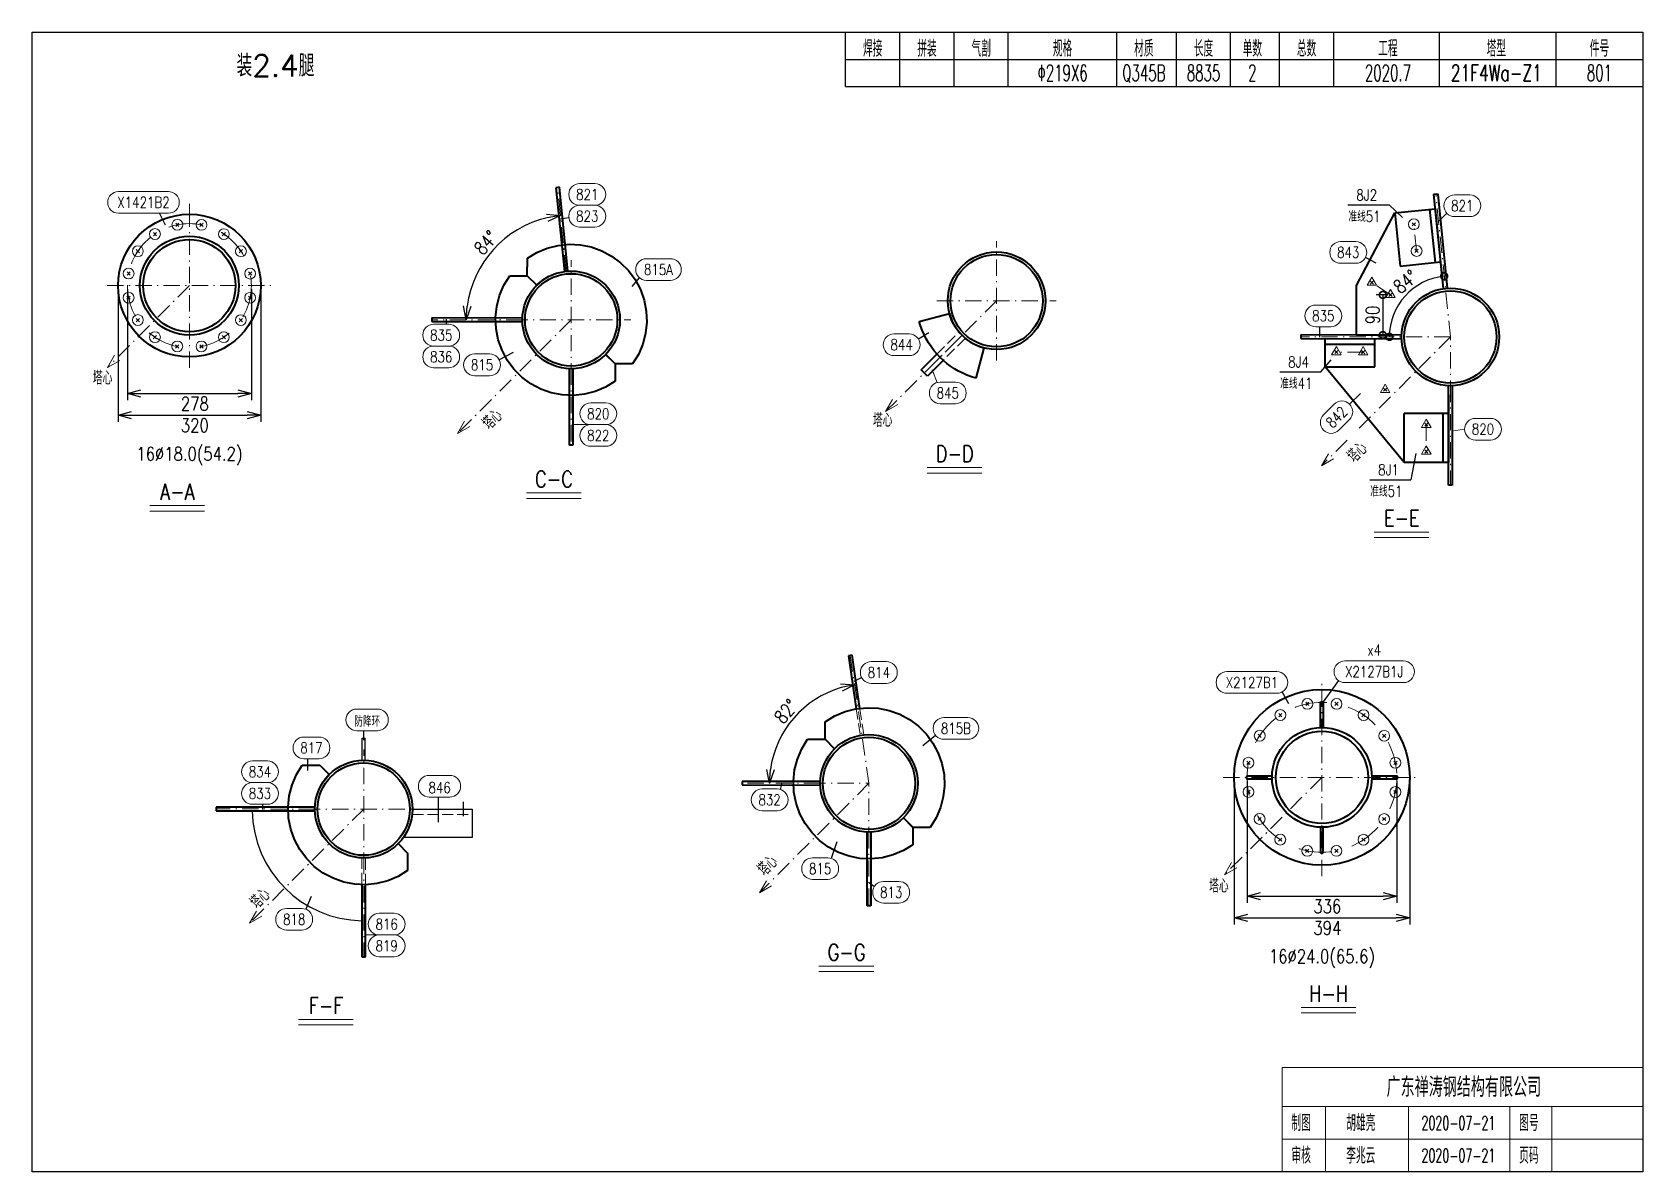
# Model space of a CAD drawing. Extents: x 1310 to 15542, y -76 to 8381.
# Drawn here: x 1833.4 to 2130.4, y 1193.8 to 1403.8 of the extents above; entities that cross this region are included whole.
import ezdxf
from ezdxf.enums import TextEntityAlignment as Align

# ---------------------------------------------------------------- set-up
doc = ezdxf.new("R2010")
doc.units = 0
doc.header["$MEASUREMENT"] = 0
for name, pattern in [('一点画线', [5.2, 3, -1, 0.2, -1]), ('虚线', [2.75, 2, -0.75]), ('长虚线', [10, 6, -4])]:
    doc.linetypes.add(name, pattern=pattern)
doc.layers.get('0').update_dxf_attribs({"linetype": 'CONTINUOUS', "lineweight": 25})
doc.layers.get('Defpoints').update_dxf_attribs({"linetype": 'CONTINUOUS'})
doc.layers.add('4', color=7, linetype='CONTINUOUS', lineweight=25)
doc.layers.add('5', color=7, linetype='CONTINUOUS', lineweight=25)
doc.styles.add('DimFont', font='simplex.shx', dxfattribs={"width": 0.8, "bigfont": 'gbhzfs.shx'})
doc.styles.get("Standard").update_dxf_attribs({"font": 'simplex.shx', "width": 0.7, "height": 3, "bigfont": 'gbhzfs.shx'})
doc.dimstyles.new('DHDxfDimStyleOpen30', dxfattribs={"dimtxt": 2.5, "dimasz": 2.5, "dimexe": 1.25, "dimexo": 0.625, "dimtad": 2, "dimtxsty": 'DimFont', "dimblk": 'OPEN30', "dimblk1": 'OPEN30', "dimblk2": 'OPEN30', "dimcen": 2.5, "dimadec": 0, "dimazin": 0, "dimtfac": 1, "dimtmove": 0, "dimatfit": 3, "dimfxl": 0, "dimarcsym": 0})

# ---------------------------------------------------------------- blocks, each defined once
blk = doc.blocks.new('板孔默认')
at = {"layer": '5', "color": 7, "linetype": 'Continuous', "lineweight": 13}
for p, q in [((-0.3, -0.3), (0.3, 0.3)), ((0.3, -0.3), (-0.3, 0.3))]:
    blk.add_line(p, q, dxfattribs=at)
blk.add_circle((0, 0), 1, dxfattribs=at)
blk = doc.blocks.new('_OPEN30')
at = {"color": 0, "linetype": 'ByBlock', "lineweight": -2}
for p, q in [((-1, 0.27), (0, 0)), ((0, 0), (-1, -0.27)), ((0, 0), (-1, 0))]:
    blk.add_line(p, q, dxfattribs=at)
blk = doc.blocks.new('*D228')
at = {"layer": '5', "color": 134, "linetype": 'Continuous', "lineweight": -2}
for p, q in [((1849.26, 1356.51), (1849.26, 1332.01)), ((1875.56, 1356.51), (1875.56, 1332.01)), ((1851.76, 1333.26), (1873.06, 1333.26))]:
    blk.add_line(p, q, dxfattribs=at)
at = {"layer": 'Defpoints', "color": 0, "linetype": 'Continuous'}
for p in [(1849.26, 1357.13), (1875.56, 1357.13), (1875.56, 1333.26)]:
    blk.add_point(p, dxfattribs=at)
at = {"layer": '5', "color": 134, "linetype": 'Continuous', "lineweight": -2, "xscale": 2.5, "yscale": 2.5, "zscale": 2.5, "rotation": 180}
blk.add_blockref('_OPEN30', (1849.26, 1333.26), dxfattribs=at)
at = {"layer": '5', "color": 134, "linetype": 'Continuous', "lineweight": -2, "xscale": 2.5, "yscale": 2.5, "zscale": 2.5}
blk.add_blockref('_OPEN30', (1875.56, 1333.26), dxfattribs=at)
at = {"layer": '5', "color": 134, "linetype": 'Continuous', "lineweight": 18, "insert": (1863.41, 1331.38), "char_height": 2.5, "attachment_point": 5, "line_spacing_factor": 0.6, "style": 'DimFont'}
blk.add_mtext('320', dxfattribs=at)
blk = doc.blocks.new('*D229')
at = {"layer": '5', "color": 134, "linetype": 'Continuous', "lineweight": -2}
for p, q in [((1850.98, 1356.51), (1850.98, 1336.01)), ((1873.83, 1356.51), (1873.83, 1336.01)), ((1853.48, 1337.26), (1871.33, 1337.26))]:
    blk.add_line(p, q, dxfattribs=at)
at = {"layer": 'Defpoints', "color": 0, "linetype": 'Continuous'}
for p in [(1850.98, 1357.13), (1873.83, 1357.13), (1873.83, 1337.26)]:
    blk.add_point(p, dxfattribs=at)
at = {"layer": '5', "color": 134, "linetype": 'Continuous', "lineweight": -2, "xscale": 2.5, "yscale": 2.5, "zscale": 2.5, "rotation": 180}
blk.add_blockref('_OPEN30', (1850.98, 1337.26), dxfattribs=at)
at = {"layer": '5', "color": 134, "linetype": 'Continuous', "lineweight": -2, "xscale": 2.5, "yscale": 2.5, "zscale": 2.5}
blk.add_blockref('_OPEN30', (1873.83, 1337.26), dxfattribs=at)
at = {"layer": '5', "color": 134, "linetype": 'Continuous', "lineweight": 18, "insert": (1863.41, 1335.38), "char_height": 2.5, "attachment_point": 5, "line_spacing_factor": 0.6, "style": 'DimFont'}
blk.add_mtext('278', dxfattribs=at)
blk = doc.blocks.new('*D230')
at = {"layer": '5', "color": 134, "linetype": 'Continuous', "lineweight": -2}
for p, q in [((2055.06, 1265.89), (2055.06, 1239.39)), ((2087.44, 1265.89), (2087.44, 1239.39)), ((2057.56, 1240.64), (2084.94, 1240.64))]:
    blk.add_line(p, q, dxfattribs=at)
at = {"layer": 'Defpoints', "color": 0, "linetype": 'Continuous'}
for p in [(2055.06, 1266.51), (2087.44, 1266.51), (2087.44, 1240.64)]:
    blk.add_point(p, dxfattribs=at)
at = {"layer": '5', "color": 134, "linetype": 'Continuous', "lineweight": -2, "xscale": 2.5, "yscale": 2.5, "zscale": 2.5, "rotation": 180}
blk.add_blockref('_OPEN30', (2055.06, 1240.64), dxfattribs=at)
at = {"layer": '5', "color": 134, "linetype": 'Continuous', "lineweight": -2, "xscale": 2.5, "yscale": 2.5, "zscale": 2.5}
blk.add_blockref('_OPEN30', (2087.44, 1240.64), dxfattribs=at)
at = {"layer": '5', "color": 134, "linetype": 'Continuous', "lineweight": 18, "insert": (2072.25, 1238.76), "char_height": 2.5, "attachment_point": 5, "line_spacing_factor": 0.6, "style": 'DimFont'}
blk.add_mtext('394', dxfattribs=at)
blk = doc.blocks.new('*D231')
at = {"layer": '5', "color": 134, "linetype": 'Continuous', "lineweight": -2}
for p, q in [((2057.44, 1265.89), (2057.44, 1243.39)), ((2085.06, 1265.89), (2085.06, 1243.39)), ((2059.94, 1244.64), (2082.56, 1244.64))]:
    blk.add_line(p, q, dxfattribs=at)
at = {"layer": 'Defpoints', "color": 0, "linetype": 'Continuous'}
for p in [(2057.44, 1266.51), (2085.06, 1266.51), (2085.06, 1244.64)]:
    blk.add_point(p, dxfattribs=at)
at = {"layer": '5', "color": 134, "linetype": 'Continuous', "lineweight": -2, "xscale": 2.5, "yscale": 2.5, "zscale": 2.5, "rotation": 180}
blk.add_blockref('_OPEN30', (2057.44, 1244.64), dxfattribs=at)
at = {"layer": '5', "color": 134, "linetype": 'Continuous', "lineweight": -2, "xscale": 2.5, "yscale": 2.5, "zscale": 2.5}
blk.add_blockref('_OPEN30', (2085.06, 1244.64), dxfattribs=at)
at = {"layer": '5', "color": 134, "linetype": 'Continuous', "lineweight": 18, "insert": (2072.25, 1242.76), "char_height": 2.5, "attachment_point": 5, "line_spacing_factor": 0.6, "style": 'DimFont'}
blk.add_mtext('336', dxfattribs=at)
blk = doc.blocks.new('板孔21.5')
at = {"layer": '5', "color": 7, "linetype": 'Continuous', "lineweight": 13}
for p, q in [((-0.3, -0.3), (0.3, 0.3)), ((0.3, -0.3), (-0.3, 0.3))]:
    blk.add_line(p, q, dxfattribs=at)
blk.add_circle((0, 0), 1, dxfattribs=at)
blk = doc.blocks.new('板孔17.5')
at = {"layer": '5', "color": 7, "linetype": 'Continuous', "lineweight": 13}
for p, q in [((0, 1), (-0.866, -0.5)), ((-0.3, -0.3), (0.3, 0.3)), ((0.3, -0.3), (-0.3, 0.3)), ((0.866, -0.5), (0, 1)), ((-0.866, -0.5), (0.866, -0.5))]:
    blk.add_line(p, q, dxfattribs=at)
at = {"layer": '5', "color": 7, "linetype": 'Continuous', "lineweight": 0}
blk.add_circle((0, 0), 0.1, dxfattribs=at)
blk = doc.blocks.new('_DotSmall')
at = {"color": 0, "linetype": 'ByBlock', "const_width": 0.5}
blk.add_lwpolyline([(-0.0625, 0, 1), (0.0625, 0, 1)], format="xyb", close=True, dxfattribs=at)
blk = doc.blocks.new('*D232')
at = {"layer": '5', "color": 134, "linetype": 'Continuous', "lineweight": -2}
for p, q in [((2083.25, 1355.42), (2081.23, 1355.42)), ((2082.48, 1355.42), (2082.48, 1348.02)), ((2078.25, 1348.02), (2083.73, 1348.02))]:
    blk.add_line(p, q, dxfattribs=at)
at = {"layer": 'Defpoints', "color": 0, "linetype": 'Continuous'}
for p in [(2083.88, 1355.42), (2077.62, 1348.02), (2082.48, 1348.02)]:
    blk.add_point(p, dxfattribs=at)
at = {"layer": '5', "color": 134, "linetype": 'Continuous', "lineweight": -2, "xscale": 2.5, "yscale": 2.5, "zscale": 2.5}
for p, rotation in [((2082.48, 1355.42), 89.93272729081424), ((2082.48, 1348.02), 269.9327272908143)]:
    blk.add_blockref('_DotSmall', p, dxfattribs=dict(at, rotation=rotation))
at = {"layer": '5', "color": 134, "linetype": 'Continuous', "lineweight": 18, "insert": (2080.6, 1351.72), "char_height": 2.5, "attachment_point": 5, "rotation": 89.9327, "line_spacing_factor": 0.6, "style": 'DimFont'}
blk.add_mtext('90', dxfattribs=at)
blk = doc.blocks.new('*D343')
at = {"color": 0, "linetype": 'Continuous', "lineweight": -2}
blk.add_arc((1932.81, 1350.83), 19.34, 103.2856, 172.516, dxfattribs=at)
at = {"layer": 'Defpoints', "color": 0, "linetype": 'Continuous'}
for p in [(1930.3, 1375.22), (1922.02, 1366.88), (1931.89, 1359.78), (1907.11, 1350.86), (1923.81, 1350.84)]:
    blk.add_point(p, dxfattribs=at)
at = {"color": 0, "linetype": 'Continuous', "lineweight": -2, "xscale": 2.5, "yscale": 2.5, "zscale": 2.5}
for p, rotation in [((1930.83, 1370.06), 9.580027410720618), ((1913.47, 1350.85), 266.221529307383)]:
    blk.add_blockref('_OPEN30', p, dxfattribs=dict(at, rotation=rotation))
at = {"color": 0, "linetype": 'Continuous', "insert": (1917.07, 1365.05), "char_height": 2.5, "attachment_point": 5, "rotation": 47.9008, "style": 'DimFont'}
blk.add_mtext('84°', dxfattribs=at)
blk = doc.blocks.new('*D344')
at = {"color": 0, "linetype": 'Continuous', "lineweight": -2}
blk.add_arc((1987.73, 1265.42), 18.36, 106.145, 172.126, dxfattribs=at)
at = {"layer": 'Defpoints', "color": 0, "linetype": 'Continuous'}
for p in [(1984.28, 1288.98), (1977.06, 1280.36), (1964.31, 1265.44), (1978.73, 1265.43), (1987.73, 1265.42)]:
    blk.add_point(p, dxfattribs=at)
at = {"color": 0, "linetype": 'Continuous', "lineweight": -2, "xscale": 2.5, "yscale": 2.5, "zscale": 2.5}
for p, rotation in [((1985.07, 1283.59), 12.24163312612417), ((1969.37, 1265.44), 266.0293617364852)]:
    blk.add_blockref('_OPEN30', p, dxfattribs=dict(at, rotation=rotation))
at = {"color": 0, "linetype": 'Continuous', "insert": (1972.42, 1278.66), "char_height": 2.5, "attachment_point": 5, "rotation": 49.1355, "style": 'DimFont'}
blk.add_mtext('82°', dxfattribs=at)
blk = doc.blocks.new('*D345')
at = {"layer": '5', "color": 134, "linetype": 'Continuous', "lineweight": -2}
blk.add_arc((2094.95, 1347.67), 11.26, 95.8661, 179.9327, dxfattribs=at)
at = {"layer": 'Defpoints', "color": 0, "linetype": 'Continuous'}
for p in [(2092.25, 1373.96), (2085.02, 1352.98), (2067.37, 1347.71), (2094.95, 1347.67), (2094.95, 1347.67)]:
    blk.add_point(p, dxfattribs=at)
at = {"layer": '5', "color": 134, "linetype": 'Continuous', "lineweight": -2, "xscale": 2.5, "yscale": 2.5, "zscale": 2.5}
for p, rotation in [((2093.8, 1358.88), 5.866078669767011), ((2083.69, 1347.69), 269.9327272908117)]:
    blk.add_blockref('_DotSmall', p, dxfattribs=dict(at, rotation=rotation))
at = {"layer": '5', "color": 134, "linetype": 'Continuous', "lineweight": 18, "insert": (2086.65, 1357.85), "char_height": 2.5, "attachment_point": 5, "rotation": 39.1991, "style": 'DimFont'}
blk.add_mtext('84°', dxfattribs=at)
blk = doc.blocks.new('CTDHK')
at = {"color": 0, "linetype": 'Continuous'}
for p, q in [((0, 210), (297, 210)), ((0, 0), (0, 210)), ((297, 210), (297, 0)), ((297, 0), (0, 0))]:
    blk.add_line(p, q, dxfattribs=at)

msp = doc.modelspace()

# ---------------------------------------------------------------- linework, layer by layer
at = {"color": 0, "linetype": 'Continuous'}
for p, q in [((1857.994, 1368.26), (1856.903, 1370.478)), ((1930.758, 1369.434), (1932.39, 1369.66)), ((2092.852, 1369.078), (2094.291, 1370.468)), ((2081.255, 1361.27), (2079.271, 1362.322)), ((1944.05, 1356.964), (1945.41, 1358.57)), ((1909.74, 1350.957), (1909.74, 1350.007)), ((1998.758, 1348.441), (1996.85, 1347.284)), ((2070.837, 1347.646), (2070.837, 1349.563)), ((1922.115, 1344.781), (1919.556, 1343.457)), ((1985.001, 1284.253), (1986.358, 1284.937)), ((2071.258, 1279.976), (2074.342, 1284.348)), ((2065.146, 1280.059), (2063.921, 1282.255)), ((1894.594, 1273.35), (1894.594, 1275.112)), ((1997.688, 1272.366), (2000.011, 1274.267)), ((1894.247, 1269.663), (1894.247, 1273.735)), ((1894.247, 1273.735), (1894.847, 1273.735)), ((1894.847, 1269.663), (1894.847, 1273.735)), ((1884.229, 1267.756), (1884.229, 1269.945)), ((1971.673, 1265.507), (1971.339, 1264.302)), ((1908.333, 1258.281), (1908.333, 1262.881)), ((1875.973, 1260.613), (1875.973, 1261.544)), ((1903.547, 1260.663), (1914.574, 1260.663)), ((1912.862, 1261.978), (1912.862, 1259.348)), ((1914.574, 1260.663), (1914.574, 1255.402)), ((1914.574, 1255.402), (1901.849, 1255.402)), ((1981.817, 1254.619), (1980.775, 1251.582)), ((1884.85, 1244.554), (1883.892, 1242.203)), ((1987.609, 1247.19), (1988.758, 1246.43))]:
    msp.add_line(p, q, dxfattribs=at)
at = {"color": 4, "linetype": 'Continuous'}
for p, q in [((2076.046, 1372.004), (2083.635, 1372.004)), ((2083.635, 1372.004), (2086.102, 1369.671)), ((2071.056, 1341.239), (2072.94, 1343.44)), ((2063.467, 1341.239), (2071.056, 1341.239)), ((2088.551, 1326.218), (2087.66, 1321.354)), ((2080.071, 1321.354), (2087.66, 1321.354))]:
    msp.add_line(p, q, dxfattribs=at)
at = {"color": 0, "linetype": 'Continuous'}
msp.add_arc((1894.547, 1260.663), 20.564, 180.84878, 269.08395, dxfattribs=at)
at = {"layer": '4', "color": 1, "linetype": 'Continuous', "lineweight": 25}
for p, q in [((1983.422, 1393.831), (1983.422, 1403.831)), ((1993.422, 1393.831), (1993.422, 1403.831)), ((2003.422, 1393.831), (2003.422, 1403.831)), ((2013.422, 1393.831), (2013.422, 1403.831)), ((2033.422, 1393.831), (2033.422, 1403.831)), ((2044.422, 1393.831), (2044.422, 1403.831)), ((2054.422, 1393.831), (2054.422, 1403.831)), ((2063.422, 1393.831), (2063.422, 1403.831)), ((2073.422, 1393.831), (2073.422, 1403.831)), ((2092.922, 1393.831), (2092.922, 1403.831)), ((2114.422, 1393.831), (2114.422, 1403.831)), ((1983.422, 1398.831), (2130.422, 1398.831)), ((1983.422, 1393.831), (2130.422, 1393.831))]:
    msp.add_line(p, q, dxfattribs=at)
at = {"layer": '4', "color": 1, "linetype": 'Continuous', "lineweight": 18}
for p, q in [((2063.922, 1213.031), (2130.422, 1213.031)), ((2063.922, 1193.831), (2063.922, 1213.031)), ((2063.922, 1205.831), (2130.422, 1205.831)), ((2071.922, 1193.831), (2071.922, 1205.831)), ((2087.222, 1193.831), (2087.222, 1205.831)), ((2105.922, 1193.831), (2105.922, 1205.831)), ((2113.622, 1193.831), (2113.622, 1205.831)), ((2063.922, 1199.831), (2130.422, 1199.831))]:
    msp.add_line(p, q, dxfattribs=at)
msp.add_lwpolyline([(1833.422, 1403.831), (1833.422, 1193.831), (2130.422, 1193.831), (2130.422, 1403.831)], close=True, dxfattribs=at)
at = {"layer": '5', "color": 7, "linetype": 'Continuous', "lineweight": 35}
for p, q in [((1930.627, 1375.25), (1929.973, 1375.183)), ((1929.973, 1375.183), (1931.561, 1359.745)), ((1932.216, 1359.813), (1930.627, 1375.25)), ((2092.658, 1374), (2091.841, 1373.916)), ((2091.841, 1373.916), (2093.621, 1356.586)), ((2094.439, 1356.67), (2092.658, 1374)), ((2077.624, 1357.176), (2084.684, 1370.549)), ((2084.684, 1370.549), (2092.109, 1371.307)), ((2084.684, 1370.549), (2085.692, 1360.735)), ((2091.114, 1371.205), (2092.121, 1361.4)), ((2092.109, 1371.307), (2093.454, 1358.216)), ((1924.727, 1362.173), (1926.489, 1363.242)), ((1926.489, 1363.242), (1928.39, 1364.038)), ((1928.39, 1364.038), (1930.387, 1364.546)), ((1930.387, 1364.546), (1932.437, 1364.753)), ((1932.437, 1364.753), (1934.496, 1364.655)), ((1934.496, 1364.655), (1936.517, 1364.255)), ((1936.517, 1364.255), (1938.458, 1363.561)), ((1938.458, 1363.561), (1940.275, 1362.589)), ((1924.72, 1358.952), (1924.727, 1362.173)), ((1940.275, 1362.589), (1941.928, 1361.359)), ((1941.928, 1361.359), (1943.382, 1359.899)), ((2085.692, 1360.735), (2093.116, 1361.503)), ((1920.415, 1357.188), (1921.49, 1358.947)), ((1921.49, 1358.947), (1924.712, 1358.943)), ((1924.712, 1358.943), (1926.453, 1357.198)), ((1926.46, 1357.204), (1924.72, 1358.952)), ((1927.481, 1358.079), (1926.46, 1357.204)), ((1928.622, 1358.793), (1927.481, 1358.079)), ((1943.382, 1359.899), (1944.605, 1358.24)), ((1944.605, 1358.24), (1945.569, 1356.419)), ((1919.098, 1353.292), (1919.612, 1355.289)), ((1919.612, 1355.289), (1920.415, 1357.188)), ((1945.569, 1356.419), (1946.255, 1354.475)), ((1946.255, 1354.475), (1946.646, 1352.452)), ((2077.621, 1348.024), (2077.624, 1357.176)), ((1918.884, 1351.242), (1919.098, 1353.292)), ((1946.646, 1352.452), (1946.734, 1350.393)), ((1997.004, 1350.539), (2002.562, 1352.025)), ((2002.562, 1352.025), (2002.823, 1351.209)), ((1923.81, 1351.166), (1907.114, 1351.187)), ((1907.114, 1351.187), (1907.114, 1350.529)), ((1907.114, 1350.529), (1923.809, 1350.508)), ((1918.975, 1349.182), (1918.884, 1351.242)), ((1919.37, 1347.159), (1918.975, 1349.182)), ((1946.734, 1350.393), (1946.518, 1348.344)), ((1997.25, 1349.717), (1997.004, 1350.539)), ((1997.543, 1348.91), (1997.25, 1349.717)), ((1997.882, 1348.122), (1997.543, 1348.91)), ((2002.823, 1351.209), (2003.159, 1350.422)), ((2003.159, 1350.422), (2003.569, 1349.67)), ((2003.569, 1349.67), (2004.049, 1348.96)), ((2004.049, 1348.96), (2004.594, 1348.299)), ((1920.058, 1345.215), (1919.37, 1347.159)), ((1946.002, 1346.349), (1945.197, 1344.452)), ((1946.518, 1348.344), (1946.002, 1346.349)), ((1998.267, 1347.355), (1997.882, 1348.122)), ((1998.696, 1346.612), (1998.267, 1347.355)), ((1999.167, 1345.894), (1998.696, 1346.612)), ((1999.679, 1345.206), (1999.167, 1345.894)), ((2004.594, 1348.299), (2005.199, 1347.693)), ((2005.199, 1347.693), (2005.859, 1347.148)), ((2005.859, 1347.148), (2006.568, 1346.667)), ((2006.568, 1346.667), (2007.32, 1346.256)), ((2007.32, 1346.256), (2008.107, 1345.919)), ((2008.923, 1345.658), (2007.43, 1340.101)), ((2008.107, 1345.919), (2008.923, 1345.658)), ((2085.95, 1348.014), (2067.368, 1348.036)), ((2067.368, 1348.036), (2067.368, 1347.378)), ((2067.368, 1347.378), (2085.95, 1347.357)), ((2071.855, 1346.373), (2080.996, 1346.362)), ((2071.856, 1342.19), (2071.856, 1347.373)), ((2071.856, 1347.373), (2084.305, 1347.359)), ((2084.301, 1348.016), (2077.621, 1348.024)), ((2080.986, 1342.179), (2080.998, 1347.362)), ((1921.026, 1343.395), (1920.058, 1345.215)), ((1922.251, 1341.737), (1921.026, 1343.395)), ((1940.899, 1342.701), (1939.16, 1344.448)), ((1939.174, 1344.462), (1940.917, 1342.719)), ((1944.121, 1342.694), (1940.899, 1342.701)), ((1940.917, 1342.719), (1940.917, 1339.497)), ((1945.197, 1344.452), (1944.121, 1342.694)), ((1997.33, 1341.601), (2000.255, 1344.522)), ((2001.417, 1343.359), (1998.492, 1340.438)), ((2000.23, 1344.548), (1999.679, 1345.206)), ((2000.819, 1343.923), (2000.23, 1344.548)), ((2001.443, 1343.334), (2000.819, 1343.923)), ((2002.1, 1342.782), (2001.443, 1343.334)), ((2002.788, 1342.269), (2002.1, 1342.782)), ((1923.708, 1340.279), (1922.251, 1341.737)), ((1925.365, 1339.051), (1923.708, 1340.279)), ((1932.481, 1327.731), (1932.481, 1341.826)), ((1933.138, 1341.826), (1933.138, 1327.731)), ((1940.917, 1339.497), (1939.156, 1338.424)), ((1998.492, 1340.438), (1997.33, 1341.601)), ((2003.505, 1341.797), (2002.788, 1342.269)), ((2004.248, 1341.368), (2003.505, 1341.797)), ((2005.014, 1340.982), (2004.248, 1341.368)), ((2005.802, 1340.642), (2005.014, 1340.982)), ((2006.608, 1340.348), (2005.802, 1340.642)), ((2007.43, 1340.101), (2006.608, 1340.348)), ((2086.398, 1324.535), (2071.856, 1342.19)), ((2071.856, 1342.19), (2080.986, 1342.179)), ((1927.184, 1338.081), (1925.365, 1339.051)), ((1929.126, 1337.391), (1927.184, 1338.081)), ((1931.149, 1336.994), (1929.126, 1337.391)), ((1933.209, 1336.901), (1931.149, 1336.994)), ((1935.26, 1337.112), (1933.209, 1336.901)), ((1937.257, 1337.624), (1935.26, 1337.112)), ((1939.156, 1338.424), (1937.257, 1337.624)), ((2094.621, 1320.35), (2094.621, 1338.675)), ((2094.621, 1337.03), (2094.621, 1324.525)), ((2095.279, 1338.675), (2095.279, 1320.35)), ((2094.621, 1333.571), (2086.398, 1333.561)), ((2086.398, 1324.535), (2086.398, 1333.561)), ((2093.621, 1324.527), (2093.621, 1333.57)), ((1933.138, 1327.731), (1932.481, 1327.731)), ((2094.621, 1324.525), (2086.398, 1324.535)), ((2095.279, 1320.35), (2094.621, 1320.35)), ((1984.602, 1289.025), (1983.951, 1288.93)), ((1986.04, 1279.211), (1984.602, 1289.025)), ((1983.951, 1288.93), (1985.385, 1279.145)), ((2071.006, 1275.714), (2071.006, 1280.443)), ((2071.006, 1280.443), (2071.499, 1280.443)), ((2071.499, 1280.443), (2071.499, 1275.714)), ((1979.654, 1276.769), (1981.417, 1277.836)), ((1981.417, 1277.836), (1983.318, 1278.632)), ((1983.318, 1278.632), (1985.316, 1279.138)), ((1985.316, 1279.138), (1987.366, 1279.344)), ((1987.366, 1279.344), (1989.425, 1279.245)), ((1989.425, 1279.245), (1991.446, 1278.844)), ((1991.446, 1278.844), (1993.386, 1278.149)), ((1993.386, 1278.149), (1995.202, 1277.175)), ((1995.202, 1277.175), (1996.855, 1275.944)), ((1979.645, 1273.547), (1979.654, 1276.769)), ((1996.855, 1275.944), (1998.308, 1274.483)), ((1998.308, 1274.483), (1999.529, 1272.823)), ((1974.532, 1269.88), (1975.335, 1271.778)), ((1975.335, 1271.778), (1976.41, 1273.538)), ((1976.41, 1273.538), (1979.632, 1273.534)), ((1979.632, 1273.534), (1981.373, 1271.788)), ((1981.384, 1271.799), (1979.645, 1273.547)), ((1999.529, 1272.823), (2000.493, 1271.001)), ((1882.153, 1267.024), (1883.227, 1268.784)), ((1883.227, 1268.784), (1886.449, 1268.78)), ((1886.449, 1268.78), (1888.191, 1267.034)), ((1974.018, 1267.883), (1974.532, 1269.88)), ((2000.493, 1271.001), (2001.177, 1269.057)), ((2001.177, 1269.057), (2001.567, 1267.034)), ((1881.35, 1265.126), (1882.153, 1267.024)), ((1888.191, 1267.034), (1887.312, 1266.015)), ((1964.313, 1265.773), (1964.312, 1265.116)), ((1978.73, 1265.756), (1964.313, 1265.773)), ((1973.804, 1265.833), (1974.018, 1267.883)), ((1973.895, 1263.773), (1973.804, 1265.833)), ((2001.567, 1267.034), (2001.654, 1264.975)), ((2062.05, 1266.758), (2057.321, 1266.758)), ((2057.321, 1266.758), (2057.321, 1266.265)), ((2057.321, 1266.265), (2062.05, 1266.265)), ((2085.184, 1266.758), (2080.455, 1266.758)), ((2080.455, 1266.265), (2085.184, 1266.265)), ((2085.184, 1266.265), (2085.184, 1266.758)), ((1880.622, 1261.079), (1880.835, 1263.129)), ((1880.835, 1263.129), (1881.35, 1265.126)), ((1964.312, 1265.116), (1978.729, 1265.099)), ((1974.289, 1261.749), (1973.895, 1263.773)), ((2001.436, 1262.926), (2000.919, 1260.931)), ((2001.654, 1264.975), (2001.436, 1262.926)), ((1867.317, 1261.024), (1867.316, 1260.366)), ((1867.316, 1260.366), (1885.547, 1260.345)), ((1885.547, 1261.002), (1867.317, 1261.024)), ((1880.713, 1259.019), (1880.622, 1261.079)), ((1974.978, 1259.806), (1974.289, 1261.749)), ((1975.946, 1257.986), (1974.978, 1259.806)), ((2000.919, 1260.931), (2000.113, 1259.034)), ((1881.107, 1256.995), (1880.713, 1259.019)), ((1881.795, 1255.052), (1881.107, 1256.995)), ((1977.171, 1256.328), (1975.946, 1257.986)), ((1978.628, 1254.869), (1977.171, 1256.328)), ((1987.401, 1242.843), (1987.401, 1256.417)), ((1988.058, 1256.417), (1988.058, 1242.843)), ((1995.814, 1257.287), (1994.075, 1259.035)), ((1994.093, 1259.053), (1995.837, 1257.309)), ((1999.036, 1257.277), (1995.814, 1257.287)), ((1995.837, 1257.309), (1995.837, 1254.088)), ((2000.113, 1259.034), (1999.036, 1257.277)), ((2071.006, 1257.31), (2071.006, 1252.58)), ((2071.499, 1252.58), (2071.499, 1257.31)), ((1882.763, 1253.232), (1881.795, 1255.052)), ((1900.911, 1254.299), (1902.655, 1252.555)), ((1980.284, 1253.642), (1978.628, 1254.869)), ((1982.104, 1252.672), (1980.284, 1253.642)), ((1995.837, 1254.088), (1994.076, 1253.015)), ((1883.989, 1251.574), (1882.763, 1253.232)), ((1885.446, 1250.115), (1883.989, 1251.574)), ((1902.655, 1252.555), (1902.655, 1249.334)), ((1984.046, 1251.981), (1982.104, 1252.672)), ((1986.069, 1251.585), (1984.046, 1251.981)), ((1988.129, 1251.491), (1986.069, 1251.585)), ((1990.18, 1251.703), (1988.129, 1251.491)), ((1992.177, 1252.214), (1990.18, 1251.703)), ((1994.076, 1253.015), (1992.177, 1252.214)), ((2071.006, 1252.58), (2071.499, 1252.58)), ((1887.102, 1248.888), (1885.446, 1250.115)), ((1888.921, 1247.918), (1887.102, 1248.888)), ((1890.864, 1247.227), (1888.921, 1247.918)), ((1898.994, 1247.46), (1896.997, 1246.949)), ((1900.894, 1248.261), (1898.994, 1247.46)), ((1902.655, 1249.334), (1900.894, 1248.261)), ((1892.887, 1246.831), (1890.864, 1247.227)), ((1894.946, 1246.737), (1892.887, 1246.831)), ((1894.218, 1246.77), (1894.218, 1233.433)), ((1894.876, 1233.433), (1894.876, 1246.74)), ((1896.997, 1246.949), (1894.946, 1246.737)), ((1988.058, 1242.843), (1987.401, 1242.843)), ((1894.218, 1233.433), (1894.876, 1233.433))]:
    msp.add_line(p, q, dxfattribs=at)
at = {"layer": '5', "color": 1, "linetype": '一点画线', "lineweight": 18}
for p, q in [((1931.888, 1359.779), (1930.3, 1375.217)), ((1862.406, 1341.981), (1862.406, 1372.282)), ((2094.95, 1347.675), (2092.25, 1373.958)), ((2088.708, 1363.526), (2088.205, 1368.43)), ((2011.257, 1343.349), (2011.257, 1365.349)), ((1932.81, 1339.826), (1932.81, 1361.826)), ((2083.876, 1355.416), (2080.476, 1357.723)), ((1847.255, 1357.132), (1877.557, 1357.132)), ((1862.406, 1357.132), (1847.314, 1342.058)), ((2011.257, 1354.349), (1990.79, 1333.907)), ((2000.257, 1354.349), (2022.257, 1354.349)), ((1923.81, 1350.837), (1907.114, 1350.858)), ((1932.81, 1350.826), (1911.855, 1329.897)), ((1921.81, 1350.826), (1943.81, 1350.826)), ((2004.889, 1347.989), (1997.911, 1341.019)), ((2094.95, 1347.675), (2067.368, 1347.707)), ((2094.95, 1347.675), (2077.93, 1330.675)), ((2094.95, 1336.675), (2094.95, 1347.675)), ((1847.314, 1342.058), (1848.61, 1344.298)), ((1847.314, 1342.058), (1848.61, 1344.298)), ((1847.314, 1342.058), (1849.557, 1343.35)), ((1847.314, 1342.058), (1849.557, 1343.35)), ((2078.939, 1344.892), (2073.91, 1344.898)), ((1932.81, 1341.826), (1932.81, 1327.731)), ((2094.95, 1338.675), (2094.95, 1320.35)), ((1990.79, 1333.907), (1992.086, 1336.147)), ((1990.79, 1333.907), (1992.086, 1336.147)), ((1990.79, 1333.907), (1993.032, 1335.199)), ((1990.79, 1333.907), (1993.032, 1335.199)), ((1911.855, 1329.897), (1913.151, 1332.137)), ((1911.855, 1329.897), (1913.151, 1332.137)), ((1911.855, 1329.897), (1914.098, 1331.189)), ((1911.855, 1329.897), (1914.098, 1331.189)), ((2090.506, 1331.512), (2090.506, 1326.584)), ((2075.928, 1328.675), (2071.152, 1323.905)), ((2071.152, 1323.905), (2072.447, 1326.145)), ((2071.152, 1323.905), (2072.447, 1326.145)), ((2071.152, 1323.905), (2073.394, 1325.197)), ((2071.152, 1323.905), (2073.394, 1325.197)), ((1987.73, 1265.417), (1984.276, 1288.977)), ((2071.252, 1248.32), (2071.252, 1284.703)), ((1894.547, 1249.663), (1894.547, 1271.663)), ((1978.73, 1265.428), (1964.312, 1265.444)), ((1987.73, 1265.417), (1967.518, 1245.229)), ((1976.73, 1265.417), (1987.73, 1265.417)), ((1987.73, 1254.417), (1987.73, 1265.417)), ((2053.061, 1266.512), (2089.444, 1266.512)), ((2071.252, 1266.512), (2053.299, 1248.58)), ((1885.547, 1260.674), (1867.317, 1260.695)), ((1894.547, 1260.663), (1873.503, 1239.644)), ((1883.547, 1260.663), (1905.547, 1260.663)), ((1987.73, 1256.417), (1987.73, 1242.843)), ((1894.547, 1251.663), (1894.547, 1233.433)), ((2053.299, 1248.58), (2054.595, 1250.82)), ((2053.299, 1248.58), (2054.595, 1250.82)), ((1967.518, 1245.229), (1968.813, 1247.469)), ((1967.518, 1245.229), (1968.813, 1247.469)), ((2053.299, 1248.58), (2055.541, 1249.872)), ((2053.299, 1248.58), (2055.541, 1249.872)), ((1967.518, 1245.229), (1969.76, 1246.522)), ((1967.518, 1245.229), (1969.76, 1246.522)), ((1873.503, 1239.644), (1874.799, 1241.885)), ((1873.503, 1239.644), (1874.799, 1241.885)), ((1873.503, 1239.644), (1875.745, 1240.937)), ((1873.503, 1239.644), (1875.745, 1240.937))]:
    msp.add_line(p, q, dxfattribs=at)
at = {"layer": '5', "color": 1, "linetype": 'Continuous', "lineweight": 18}
for p, q in [((1934.371, 1375.935), (1937.171, 1375.935)), ((1849.337, 1374.478), (1858.537, 1374.478)), ((2095.73, 1373.857), (2098.53, 1373.857)), ((1849.337, 1370.478), (1858.537, 1370.478)), ((1862.406, 1369.282), (1862.406, 1372.132)), ((1934.371, 1371.935), (1937.171, 1371.935)), ((1934.371, 1371.935), (1937.171, 1371.935)), ((2095.73, 1369.857), (2098.53, 1369.857)), ((1934.371, 1367.935), (1937.171, 1367.935)), ((2074.704, 1365.259), (2077.504, 1365.259)), ((1946.703, 1362.096), (1951.103, 1362.096)), ((2074.704, 1361.259), (2077.504, 1361.259)), ((1946.703, 1358.096), (1951.103, 1358.096)), ((2070.105, 1353.563), (2072.905, 1353.563)), ((1907.445, 1350.007), (1910.245, 1350.007)), ((2070.105, 1349.563), (2072.905, 1349.563)), ((1907.445, 1346.007), (1910.245, 1346.007)), ((1907.445, 1346.007), (1910.245, 1346.007)), ((1992.34, 1348.247), (1995.14, 1348.247)), ((1914.979, 1344.539), (1917.779, 1344.539)), ((1992.34, 1344.247), (1995.14, 1344.247)), ((1907.445, 1342.007), (1910.245, 1342.007)), ((1914.979, 1340.539), (1917.779, 1340.539)), ((1999.4, 1341.601), (2000.33, 1339.279)), ((2000.857, 1339.349), (2003.657, 1339.349)), ((2076.358, 1335.299), (2078.337, 1337.279)), ((1936.407, 1335.519), (1939.207, 1335.519)), ((2000.857, 1335.349), (2003.657, 1335.349)), ((2071.549, 1333.319), (2073.529, 1335.299)), ((1932.923, 1331.519), (1939.207, 1331.519)), ((1932.923, 1331.519), (1939.207, 1331.519)), ((2074.378, 1330.491), (2076.358, 1332.471)), ((2095.17, 1330.291), (2097.55, 1330.675)), ((2099.55, 1332.675), (2102.35, 1332.675)), ((2099.55, 1328.675), (2102.35, 1328.675)), ((1936.407, 1327.519), (1939.207, 1327.519)), ((1988.144, 1287.838), (1990.944, 1287.838)), ((2075.494, 1287.982), (2086.294, 1287.982)), ((1988.144, 1283.838), (1990.944, 1283.838)), ((2053.746, 1286.002), (2062.946, 1286.002)), ((2075.494, 1283.982), (2086.294, 1283.982)), ((2053.746, 1282.002), (2062.946, 1282.002)), ((1893.28, 1279.112), (1897.08, 1279.112)), ((2001.559, 1277.533), (2005.959, 1277.533)), ((1893.28, 1275.112), (1897.08, 1275.112)), ((1883.513, 1273.945), (1886.313, 1273.945)), ((2001.559, 1273.533), (2005.959, 1273.533)), ((1874.015, 1269.544), (1876.815, 1269.544)), ((1883.513, 1269.945), (1886.313, 1269.945)), ((1874.015, 1265.544), (1876.815, 1265.544)), ((1874.015, 1265.544), (1876.815, 1265.544)), ((1906.627, 1266.881), (1910.427, 1266.881)), ((1906.627, 1262.881), (1910.427, 1262.881)), ((1968.005, 1264.374), (1970.805, 1264.374)), ((1874.015, 1261.544), (1876.815, 1261.544)), ((1968.005, 1260.374), (1970.805, 1260.374)), ((1977.326, 1251.691), (1980.126, 1251.691)), ((1977.326, 1247.691), (1980.126, 1247.691)), ((1990.427, 1247.327), (1993.227, 1247.327)), ((1880.337, 1242.351), (1883.137, 1242.351)), ((1897.386, 1241.47), (1900.186, 1241.47)), ((1990.427, 1243.327), (1993.227, 1243.327)), ((1880.337, 1238.351), (1883.137, 1238.351)), ((1894.876, 1237.47), (1900.186, 1237.47)), ((1897.386, 1237.47), (1900.186, 1237.47)), ((1897.386, 1233.47), (1900.186, 1233.47))]:
    msp.add_line(p, q, dxfattribs=at)
at = {"layer": '5', "color": 7, "linetype": '虚线', "lineweight": 18}
for p, q in [((2000.255, 1344.522), (2004.309, 1348.571)), ((2004.309, 1348.571), (2005.47, 1347.408)), ((2005.47, 1347.408), (2001.417, 1343.359)), ((1985.385, 1279.145), (1986.099, 1274.274)), ((1986.75, 1274.369), (1986.04, 1279.211)), ((1903.547, 1259.663), (1914.574, 1259.663)), ((1894.218, 1251.663), (1894.218, 1246.77)), ((1894.876, 1246.74), (1894.876, 1251.663))]:
    msp.add_line(p, q, dxfattribs=at)
at = {"layer": '5', "color": 2, "linetype": 'Continuous', "lineweight": 18}
for p, q in [((1998.456, 1323.6), (2008.562, 1323.6)), ((1998.456, 1322.6), (2008.562, 1322.6)), ((1924.546, 1318.922), (1934.653, 1318.922)), ((1855.11, 1316.584), (1865.217, 1316.584)), ((1924.546, 1317.922), (1934.653, 1317.922)), ((1855.11, 1315.584), (1865.217, 1315.584)), ((2080.885, 1311.728), (2090.992, 1311.728)), ((2080.885, 1310.728), (2090.992, 1310.728)), ((1978.504, 1231.72), (1988.611, 1231.72)), ((1978.504, 1230.72), (1988.611, 1230.72)), ((2067.397, 1224.102), (2077.504, 1224.102)), ((1882.522, 1221.901), (1892.629, 1221.901)), ((1882.522, 1220.901), (1892.629, 1220.901)), ((2067.397, 1223.102), (2077.504, 1223.102))]:
    msp.add_line(p, q, dxfattribs=at)
at = {"layer": '5', "color": 7, "linetype": 'Continuous', "lineweight": 35}
for centre, radius in [((1862.406, 1357.132), 13.151), ((1862.406, 1357.132), 9.123), ((1862.406, 1357.132), 8.507), ((1862.406, 1357.132), 8.507), ((2011.257, 1354.349), 9), ((2011.257, 1354.349), 9), ((2011.257, 1354.349), 8.507), ((2011.257, 1354.349), 8.507), ((1932.81, 1350.826), 9), ((1932.81, 1350.826), 9), ((1932.81, 1350.826), 8.507), ((1932.81, 1350.826), 8.507), ((2094.95, 1347.675), 9), ((2094.95, 1347.675), 9), ((2094.95, 1347.675), 8.507), ((2094.95, 1347.675), 8.507), ((2071.252, 1266.512), 16.192), ((1987.73, 1265.417), 9), ((1987.73, 1265.417), 9), ((2071.252, 1266.512), 9.205), ((2071.252, 1266.512), 8.507), ((2071.252, 1266.512), 8.507), ((1987.73, 1265.417), 8.507), ((1987.73, 1265.417), 8.507), ((1894.547, 1260.663), 9), ((1894.547, 1260.663), 9), ((1894.547, 1260.663), 8.507), ((1894.547, 1260.663), 8.507)]:
    msp.add_circle(centre, radius, dxfattribs=at)
at = {"layer": '5', "color": 240, "linetype": '长虚线', "lineweight": 18}
for centre, radius in [((1862.406, 1357.132), 11.425), ((2071.252, 1266.512), 13.808)]:
    msp.add_circle(centre, radius, dxfattribs=at)
at = {"layer": '5', "color": 1, "linetype": 'Continuous', "lineweight": 18}
for centre, start, end in [((1934.371, 1373.935), 90, 270), ((1937.171, 1373.935), 270, 90), ((1849.337, 1372.478), 90, 270), ((1858.537, 1372.478), 270, 90), ((2095.73, 1371.857), 90, 270), ((2098.53, 1371.857), 270, 90), ((1934.371, 1369.935), 90, 270), ((1937.171, 1369.935), 270, 90), ((2074.704, 1363.259), 90, 270), ((2077.504, 1363.259), 270, 90), ((1946.703, 1360.096), 90, 270), ((1951.103, 1360.096), 270, 90), ((2070.105, 1351.563), 90, 270), ((2072.905, 1351.563), 270, 90), ((1907.445, 1348.007), 90, 270), ((1910.245, 1348.007), 270, 90), ((1907.445, 1344.007), 90, 270), ((1910.245, 1344.007), 270, 90), ((1992.34, 1346.247), 90, 270), ((1995.14, 1346.247), 270, 90), ((1914.979, 1342.539), 90, 270), ((1917.779, 1342.539), 270, 90), ((2000.857, 1337.349), 90, 270), ((2003.657, 1337.349), 270, 90), ((1936.407, 1333.519), 90, 270), ((1939.207, 1333.519), 270, 90), ((2074.943, 1333.885), 315, 135), ((1936.407, 1329.519), 90, 270), ((1939.207, 1329.519), 270, 90), ((2072.963, 1331.905), 135, 315), ((2099.55, 1330.675), 90, 270), ((2102.35, 1330.675), 270, 90), ((1988.144, 1285.838), 90, 270), ((1990.944, 1285.838), 270, 90), ((2075.494, 1285.982), 90, 270), ((2086.294, 1285.982), 270, 90), ((2053.746, 1284.002), 90, 270), ((2062.946, 1284.002), 270, 90), ((1893.28, 1277.112), 90, 270), ((1897.08, 1277.112), 270, 90), ((2001.559, 1275.533), 90, 270), ((2005.959, 1275.533), 270, 90), ((1883.513, 1271.945), 90, 270), ((1886.313, 1271.945), 270, 90), ((1874.015, 1267.544), 90, 270), ((1876.815, 1267.544), 270, 90), ((1874.015, 1263.544), 90, 270), ((1876.815, 1263.544), 270, 90), ((1906.627, 1264.881), 90, 270), ((1910.427, 1264.881), 270, 90), ((1968.005, 1262.374), 90, 270), ((1970.805, 1262.374), 270, 90), ((1977.326, 1249.691), 90, 270), ((1980.126, 1249.691), 270, 90), ((1990.427, 1245.327), 90, 270), ((1993.227, 1245.327), 270, 90), ((1880.337, 1240.351), 90, 270), ((1883.137, 1240.351), 270, 90), ((1897.386, 1239.47), 90, 270), ((1900.186, 1239.47), 270, 90), ((1897.386, 1235.47), 90, 270), ((1900.186, 1235.47), 270, 90)]:
    msp.add_arc(centre, 2, start, end, dxfattribs=at)

# ---------------------------------------------------------------- block references
at = {"color": 2, "linetype": 'Continuous'}
msp.add_blockref('CTDHK', (1833.422, 1193.831), dxfattribs=at)
at = {"layer": '5', "color": 7, "linetype": 'Continuous', "lineweight": 35}
for name, p in [('板孔默认', (1860.184, 1368.338)), ('板孔默认', (1864.641, 1368.335)), ('板孔21.5', (2088.205, 1368.43)), ('板孔默认', (1856.064, 1366.635)), ('板孔默认', (1868.759, 1366.627)), ('板孔默认', (1852.91, 1363.484)), ('板孔默认', (1871.909, 1363.473)), ('板孔21.5', (2088.708, 1363.526)), ('板孔默认', (1851.202, 1359.367)), ('板孔默认', (1873.612, 1359.354)), ('板孔17.5', (2080.476, 1357.723)), ('板孔默认', (1851.199, 1354.909)), ('板孔默认', (1873.61, 1354.896)), ('板孔17.5', (2083.876, 1355.416)), ('板孔默认', (1852.903, 1350.79)), ('板孔默认', (1871.901, 1350.779)), ('板孔默认', (1856.053, 1347.636)), ('板孔默认', (1868.748, 1347.629)), ('板孔默认', (1860.17, 1345.928)), ('板孔默认', (1864.628, 1345.925)), ('板孔17.5', (2073.91, 1344.898)), ('板孔17.5', (2078.839, 1344.892)), ('板孔17.5', (2082.934, 1337.954)), ('板孔17.5', (2090.506, 1331.512)), ('板孔17.5', (2090.506, 1326.584)), ('板孔默认', (2068.566, 1280.056)), ('板孔默认', (2073.954, 1280.053)), ('板孔默认', (2063.588, 1277.997)), ('板孔默认', (2078.931, 1277.988)), ('板孔默认', (2059.776, 1274.19)), ('板孔默认', (2082.738, 1274.176)), ('板孔默认', (2057.711, 1269.214)), ('板孔默认', (2084.797, 1269.198)), ('板孔默认', (2057.708, 1263.826)), ('板孔默认', (2084.794, 1263.81)), ('板孔默认', (2059.767, 1258.847)), ('板孔默认', (2082.729, 1258.834)), ('板孔默认', (2063.574, 1255.035)), ('板孔默认', (2068.551, 1252.97)), ('板孔默认', (2073.938, 1252.967)), ('板孔默认', (2078.917, 1255.026))]:
    msp.add_blockref(name, p, dxfattribs=at)

# ---------------------------------------------------------------- texts
at = {"layer": '4', "color": 1, "linetype": 'Continuous', "lineweight": 25}
for s, width, p in [('焊接', 0.7, (1988.422, 1400.831)), ('拼装', 0.7, (1998.422, 1400.831)), ('气割', 0.7, (2008.422, 1400.831)), ('规格', 0.7, (2023.422, 1400.831)), ('材质', 0.7, (2038.422, 1400.831)), ('长度', 0.7, (2049.422, 1400.831)), ('单数', 0.7, (2058.422, 1400.831)), ('总数', 0.7, (2068.422, 1400.831)), ('工程', 0.7, (2083.422, 1400.831)), ('塔型', 0.7, (2103.422, 1400.831)), ('件号', 0.6, (2122.422, 1400.831)), ('Φ219X6', 0.6, (2023.422, 1396.331)), ('Q345B', 0.6, (2038.422, 1396.331)), ('8835', 0.6, (2049.422, 1396.331)), ('2', 0.6, (2058.422, 1396.331)), ('2020.7', 0.6, (2083.422, 1396.331)), ('21F4Wa-Z1', 0.7, (2103.422, 1396.331)), ('801', 0.6, (2122.422, 1396.331))]:
    msp.add_text(s, height=3, dxfattribs=dict(at, width=width)).set_placement(p, align=Align.MIDDLE_CENTER)
at = {"layer": '4', "color": 6, "linetype": 'Continuous', "lineweight": 13}
msp.add_text('装2.4腿', height=4, dxfattribs=at).set_placement((1878.284, 1397.677), align=Align.MIDDLE_CENTER)
at = {"layer": '4', "color": 1, "linetype": 'Continuous', "lineweight": 13}
msp.add_text('广东禅涛钢结构有限公司', height=3.6, dxfattribs=at).set_placement((2097.422, 1209.431), align=Align.MIDDLE_CENTER)
for s, height, width, p in [('制图', 3, 0.8, (2067.422, 1202.831)), ('胡雄亮', 3, 0.7, (2078.422, 1202.831)), ('2020-07-21', 2.5, 0.6, (2096.422, 1202.831)), ('图号', 3, 0.8, (2109.422, 1202.831)), ('审核', 3, 0.8, (2067.422, 1196.831)), ('李兆云', 3, 0.7, (2078.422, 1196.831)), ('2020-07-21', 2.5, 0.6, (2096.422, 1196.831)), ('页码', 3, 0.8, (2109.422, 1196.831))]:
    msp.add_text(s, height=height, dxfattribs=dict(at, width=width)).set_placement(p, align=Align.MIDDLE_CENTER)
at = {"layer": '5', "color": 1, "linetype": 'Continuous', "lineweight": 18, "width": 0.8}
for s, p in [('X1421B2', (1853.937, 1372.478)), ('821', (1935.771, 1373.935)), ('821', (2097.13, 1371.857)), ('823', (1935.771, 1369.935)), ('843', (2076.104, 1363.259)), ('815A', (1948.903, 1360.096)), ('835', (2071.505, 1351.563)), ('835', (1908.845, 1348.007)), ('844', (1993.74, 1346.247)), ('836', (1908.845, 1344.007)), ('815', (1916.379, 1342.539)), ('845', (2002.257, 1337.349)), ('820', (1937.807, 1333.519)), ('820', (2100.95, 1330.675)), ('822', (1937.807, 1329.519)), ('x4', (2080.894, 1289.982)), ('814', (1989.544, 1285.838)), ('X2127B1J', (2080.894, 1285.982)), ('X2127B1', (2058.346, 1284.002)), ('防降环', (1895.206, 1276.851)), ('815B', (2003.759, 1275.533)), ('817', (1884.913, 1271.945)), ('834', (1875.415, 1267.544)), ('846', (1908.553, 1264.62)), ('833', (1875.415, 1263.544)), ('832', (1969.405, 1262.374)), ('815', (1978.726, 1249.691)), ('813', (1991.827, 1245.327)), ('818', (1881.737, 1240.351)), ('816', (1898.786, 1239.47)), ('819', (1898.786, 1235.47))]:
    msp.add_text(s, height=2, dxfattribs=at).set_placement(p, align=Align.MIDDLE_CENTER)
at = {"layer": '5', "color": 4, "linetype": 'Continuous', "lineweight": 18, "width": 0.8}
for s, p in [('8J2', (2079.52, 1373.833)), ('准线51', (2079.111, 1369.892)), ('8J4', (2066.941, 1343.068)), ('准线41', (2066.533, 1339.127)), ('8J1', (2083.545, 1323.183)), ('准线51', (2083.136, 1319.242))]:
    msp.add_text(s, height=2, dxfattribs=at).set_placement(p, align=Align.MIDDLE_CENTER)
at = {"layer": '5', "color": 7, "linetype": 'Continuous', "lineweight": 18, "width": 0.8}
for s, p in [('塔心', (1846.406, 1340.132)), ('塔心', (1990.257, 1332.349)), ('16%%c18.0(54.2)', (1862.406, 1326.132)), ('塔心', (2052.252, 1246.512)), ('16%%c24.0(65.6)', (2071.252, 1233.512))]:
    msp.add_text(s, height=2.5, dxfattribs=at).set_placement(p, align=Align.MIDDLE_CENTER)
for p in [(1918.259, 1332.499), (2077.749, 1326.447), (1968.996, 1250.279), (1875.429, 1244.227)]:
    msp.add_text('塔心', height=2.5, rotation=44.96636, dxfattribs=at).set_placement(p, align=Align.MIDDLE_CENTER)
at = {"layer": '5', "color": 1, "linetype": 'Continuous', "lineweight": 18, "width": 0.8}
msp.add_text('842', height=2, rotation=45, dxfattribs=at).set_placement((2073.953, 1332.895), align=Align.MIDDLE_CENTER)
at = {"layer": '5', "color": 2, "linetype": 'Continuous', "lineweight": 18, "width": 0.8}
for s, p in [('D-D', (2003.554, 1326.154)), ('C-C', (1929.644, 1321.476)), ('A-A', (1860.208, 1319.137)), ('E-E', (2085.983, 1314.282)), ('G-G', (1983.602, 1234.274)), ('H-H', (2072.495, 1226.656)), ('F-F', (1887.62, 1224.454))]:
    msp.add_text(s, height=3, dxfattribs=at).set_placement(p, align=Align.MIDDLE_CENTER)

# ---------------------------------------------------------------- dimensions: what is measured, and where the dimension line sits
at = {"color": 0, "linetype": 'Continuous'}
for base, line1, line2, picture, middle in [((1922.025, 1366.88), ((1931.888, 1359.779), (1930.3, 1375.217)), ((1923.81, 1350.837), (1907.114, 1350.858)), '*D343', (1917.068, 1365.049)), ((1977.057, 1280.359), ((1987.73, 1265.417), (1984.276, 1288.977)), ((1978.73, 1265.428), (1964.312, 1265.444)), '*D344', (1972.425, 1278.658))]:
    dim = msp.add_angular_dim_2l(base=base, line1=line1, line2=line2, dimstyle='DHDxfDimStyleOpen30', dxfattribs=at)
    dim.commit()
    dim.dimension.update_dxf_attribs({"geometry": picture, "text_midpoint": middle})
at = {"layer": '5', "color": 134, "linetype": 'Continuous', "lineweight": 18}
dim = msp.add_angular_dim_2l(base=(2085.016, 1352.977), line1=((2094.95, 1347.675), (2092.25, 1373.958)), line2=((2094.95, 1347.675), (2067.368, 1347.707)), dimstyle='DHDxfDimStyleOpen30', override={"dimblk1": 'DotSmall', "dimblk2": 'DotSmall', "dimsah": 1, "dimclrd": 134, "dimclre": 134, "dimclrt": 134}, dxfattribs=at)
dim.commit()
dim.dimension.update_dxf_attribs({"geometry": '*D345', "text_midpoint": (2087.833, 1356.401), "dimtype": 162})
for base, p1, p2, angle, text, override, picture, middle, dimtype in [((1875.557, 1333.257), (1849.255, 1357.132), (1875.557, 1357.132), 0, '320', {"dimtxt": 2.5, "dimclrd": 134, "dimclre": 134, "dimclrt": 134}, '*D228', (1863.406, 1333.257), 161), ((1873.831, 1337.257), (1850.981, 1357.132), (1873.831, 1357.132), 0, '278', {"dimtxt": 2.5, "dimclrd": 134, "dimclre": 134, "dimclrt": 134}, '*D229', (1863.406, 1337.257), 161), ((2082.475, 1348.018), (2083.876, 1355.416), (2077.621, 1348.024), 89.93273, '90', {"dimtxt": 2.5, "dimblk1": 'DotSmall', "dimblk2": 'DotSmall', "dimsah": 1, "dimclrd": 134, "dimclre": 134, "dimclrt": 134}, '*D232', (2082.48, 1351.718), 160), ((2087.444, 1240.637), (2055.061, 1266.512), (2087.444, 1266.512), 0, '394', {"dimtxt": 2.5, "dimclrd": 134, "dimclre": 134, "dimclrt": 134}, '*D230', (2072.252, 1240.637), 161), ((2085.061, 1244.637), (2057.444, 1266.512), (2085.061, 1266.512), 0, '336', {"dimtxt": 2.5, "dimclrd": 134, "dimclre": 134, "dimclrt": 134}, '*D231', (2072.252, 1244.637), 161)]:
    dim = msp.add_linear_dim(base=base, p1=p1, p2=p2, angle=angle, text=text, dimstyle='DHDxfDimStyleOpen30', override=override, dxfattribs=at)
    dim.commit()
    dim.dimension.update_dxf_attribs({"geometry": picture, "text_midpoint": middle, "dimtype": dimtype})

doc.saveas('drawing.dxf')
